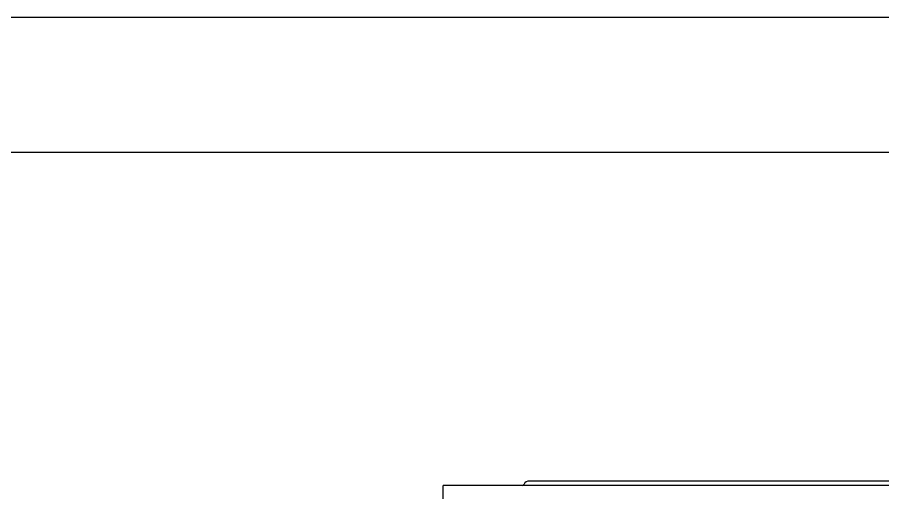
# Model space of a CAD drawing. Header units: millimetres. Extents: x 0 to 87554, y -20854 to 20404.
# Drawn here: x 22898 to 23859, y -9346 to -8819 of the extents above; entities that cross this region are included whole.
import ezdxf

# ---------------------------------------------------------------- set-up
doc = ezdxf.new("R2010")
doc.units = ezdxf.units.MM
doc.layers.get('0').update_dxf_attribs({"lineweight": 15})
doc.layers.add('4215-12649_2_1_0', color=7, linetype='Continuous')
doc.layers.add('THICK', color=7, linetype='Continuous', lineweight=0)

# ---------------------------------------------------------------- blocks, each defined once
blk = doc.blocks.new('gy7u88')
at = {"layer": '4215-12649_2_1_0', "color": 107, "linetype": 'Continuous'}
for p, q in [((-406.43, 27.25), (-406.43, 42.25)), ((915.07, 42.25), (-406.43, 42.25)), ((819.32, 47.25), (-310.68, 47.25))]:
    blk.add_line(p, q, dxfattribs=at)
for centre, radius, start, end in [((-318.74, 44.75), 2.5, 270, 333.6122), ((-310.68, 40.75), 6.5, 90, 153.6122)]:
    blk.add_arc(centre, radius, start, end, dxfattribs=at)

msp = doc.modelspace()

# ---------------------------------------------------------------- linework, layer by layer
at = {"layer": 'THICK', "lineweight": -3}
msp.add_lwpolyline([(18978.336, -8968.968), (18978.336, -8905.968), (18939.336, -8905.968), (18939.336, -8818.968), (24641.336, -8818.968), (24641.336, -8905.968), (24665.336, -8905.968), (24665.336, -8968.968)], close=True, dxfattribs=at)

# ---------------------------------------------------------------- block references
msp.add_blockref('gy7u88', (23777.018, -9380.717))

doc.saveas('drawing.dxf')
